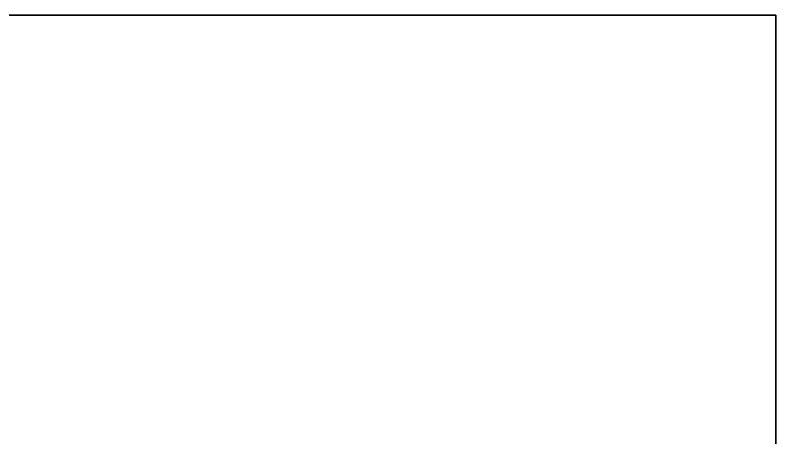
# Model space of a CAD drawing. Extents: x -3564 to 3564, y -219 to 258.
# Drawn here: x -1321.3 to -1169.7, y 134.7 to 218.9 of the extents above; entities that cross this region are included whole.
import ezdxf

# ---------------------------------------------------------------- set-up
doc = ezdxf.new("R2010")
doc.units = 0
doc.layers.add('UB3D', color=1, linetype='CONTINUOUS')

msp = doc.modelspace()

# ---------------------------------------------------------------- linework, layer by layer
at = {"layer": 'UB3D', "color": 27}
for points in [[(-1169.685039, 41.732283, -1039.76378), (-2169.685039, 41.732283, -1039.76378), (-2169.685039, 218.897638, -1039.76378), (-1169.685039, 218.897638, -1039.76378)], [(-2169.685039, 218.897638, -1039.76378), (-1169.685039, 218.897638, -1039.76378), (-1169.685039, 218.897638, 1159.84252)], [(-2169.685039, 218.897638, -1039.76378), (-1169.685039, 218.897638, 1159.84252), (-2115.544252, 218.897638, 627.265039)], [(-1169.685039, 218.897638, 1159.84252), (-1668.110236, 218.897638, 1140.15748), (-2145.097795, 218.897638, 698.613622)], [(-1169.685039, 218.897638, 1159.84252), (-2145.097795, 218.897638, 698.613622), (-2129.736378, 218.897638, 698.613622)], [(-1169.685039, 218.897638, 1159.84252), (-2129.736378, 218.897638, 698.613622), (-2115.544252, 218.897638, 692.735039)], [(-1169.685039, 218.897638, 1159.84252), (-2115.544252, 218.897638, 692.735039), (-2104.682126, 218.897638, 681.872835)], [(-1169.685039, 218.897638, 1159.84252), (-2104.682126, 218.897638, 638.127165), (-2115.544252, 218.897638, 627.265039)], [(-1169.685039, 218.897638, 1159.84252), (-2104.682126, 218.897638, 681.872835), (-2098.803543, 218.897638, 667.680709)], [(-1169.685039, 218.897638, 1159.84252), (-2098.803543, 218.897638, 652.319291), (-2104.682126, 218.897638, 638.127165)], [(-1169.685039, 218.897638, 1159.84252), (-2098.803543, 218.897638, 667.680709), (-2098.803543, 218.897638, 652.319291)], [(-1666.535433, 218.897638, 1140.551181), (-1169.685039, 218.897638, 1159.84252), (-1668.110236, 218.897638, 1140.15748)], [(-1664.566929, 218.897638, 1140.944882), (-1666.535433, 218.897638, 1140.551181), (-1169.685039, 218.897638, 1159.84252)], [(-1169.685039, 218.897638, 1159.84252), (-1662.992126, 218.897638, 1141.338583), (-1664.566929, 218.897638, 1140.944882)], [(-1169.685039, 218.897638, 1159.84252), (-1659.84252, 218.897638, 1142.913386), (-1662.992126, 218.897638, 1141.338583)], [(-1169.685039, 218.897638, 1159.84252), (-1658.661417, 218.897638, 1143.700787), (-1659.84252, 218.897638, 1142.913386)], [(-1169.685039, 218.897638, 1159.84252), (-1657.086614, 218.897638, 1144.88189), (-1658.661417, 218.897638, 1143.700787)], [(-1169.685039, 218.897638, 1159.84252), (-1653.543307, 218.897638, 1148.425197), (-1657.086614, 218.897638, 1144.88189)], [(-1169.685039, 218.897638, 1159.84252), (-1651.181102, 218.897638, 1153.149606), (-1653.543307, 218.897638, 1148.425197)], [(-1169.685039, 218.897638, 1159.84252), (-1650.393701, 218.897638, 1156.299213), (-1651.181102, 218.897638, 1153.149606)], [(-1169.685039, 218.897638, 1159.84252), (-1650, 218.897638, 1158.267717), (-1650.393701, 218.897638, 1156.299213)], [(-1650, 41.732283, 1159.84252), (-1169.685039, 41.732283, 1159.84252), (-1169.685039, 218.897638, 1159.84252), (-1650, 218.897638, 1159.84252)], [(-1169.685039, 218.897638, 1159.84252), (-1650, 218.897638, 1159.84252), (-1650, 218.897638, 1158.267717)], [(-1169.685039, 41.732283, 1159.84252), (-1169.685039, 41.732283, -1039.76378), (-1169.685039, 218.897638, -1039.76378), (-1169.685039, 218.897638, 1159.84252)]]:
    msp.add_3dface(points, dxfattribs=at)

doc.saveas('drawing.dxf')
